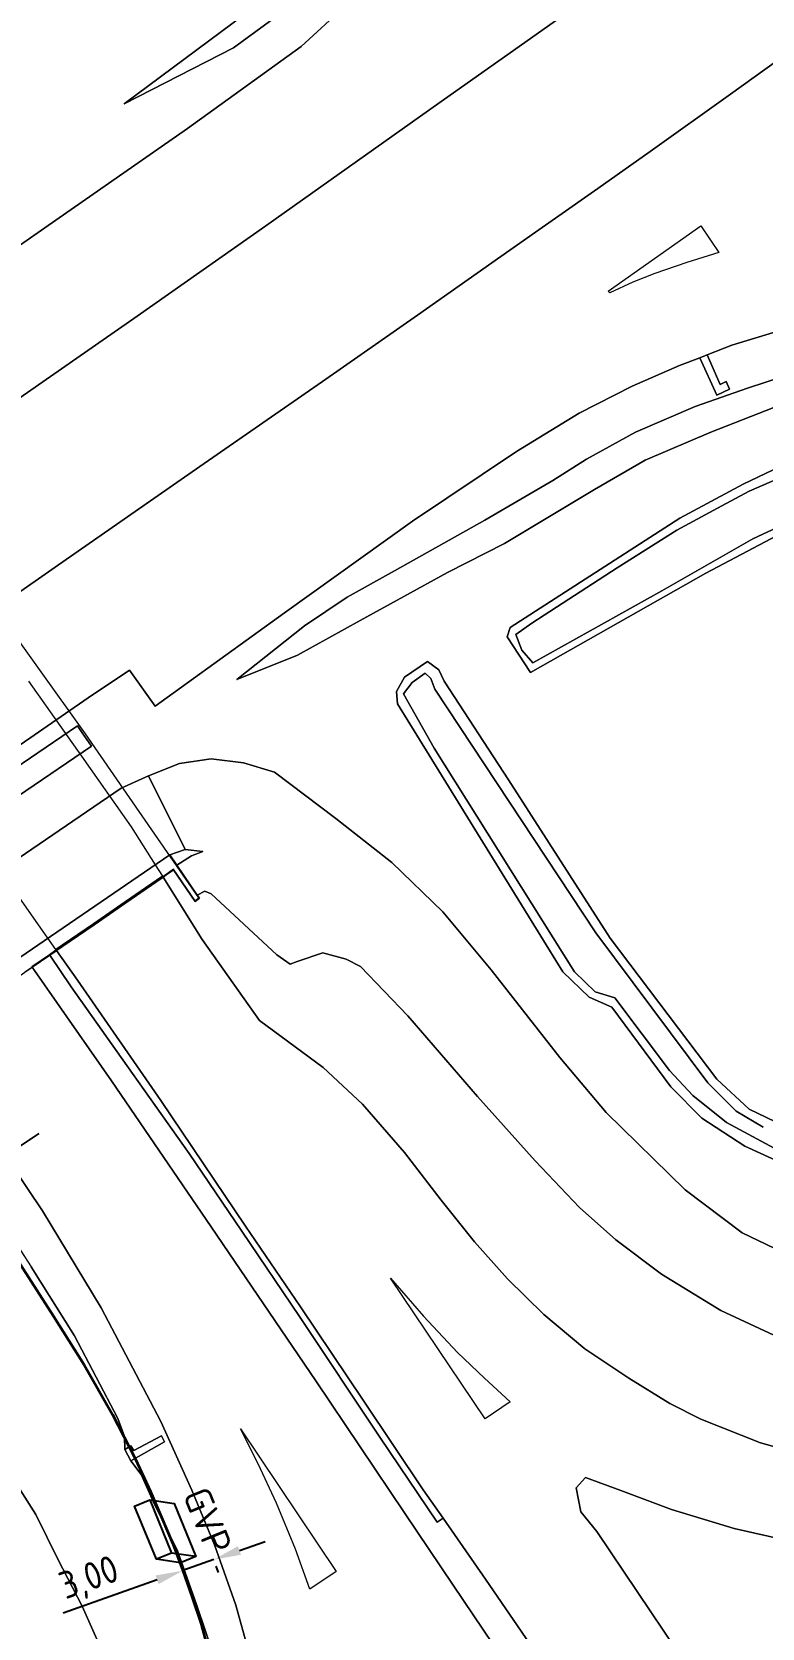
# Model space of a CAD drawing. Header units: metres. Extents: x 112942 to 118371, y 496117 to 499046.
# Drawn here: x 117922.1 to 117988.9, y 496482.3 to 496628.3 of the extents above; entities that cross this region are included whole.
import ezdxf
from ezdxf.enums import TextEntityAlignment as Align

# ---------------------------------------------------------------- set-up
doc = ezdxf.new("R2010")
doc.units = ezdxf.units.M
for name, color, linetype, lineweight in [('B-WE-OG-TOPOKAART-G', 7, 'Continuous', 18), ('N-WE-KL-DATA-T18', 1, 'Continuous', 18), ('N-WE-KL-DATA-T25', 7, 'Continuous', 25), ('N-WE-KL-DATA_GLASVEZEL-G', 90, 'KL-GLASVEZEL-N', 35), ('N-WE-KL-DATA_GLASVEZEL-M', 7, 'Continuous', 18), ('N-WE-KL-DATA_GLASVEZEL_KAST_PUTKAST-S', 90, 'Continuous', 25)]:
    doc.layers.add(name, color=color, linetype=linetype, lineweight=lineweight)
doc.styles.add('ISO', font='isocp.shx')
doc.styles.add('NLCS-ISO', font='NLCS-ISO.ttf')
doc.linetypes.add('KL-GLASVEZEL-N', pattern='A,4,-1,[101,NLCS.SHX,S=0.5,R=0,X=0,Y=0],-1,4,-1,["G",Standard,S=1,R=0,X=-0.25,Y=-0.5],-1.5', length=12.5)
doc.dimstyles.new('ISO', dxfattribs={"dimtxt": 2.5, "dimasz": 2.5, "dimexe": 1.25, "dimexo": 0.625, "dimtad": 1, "dimtxsty": 'ISO', "dimcen": 2.5, "dimadec": 0, "dimazin": 0, "dimtfac": 1, "dimtmove": 0, "dimatfit": 3, "dimfxl": 0, "dimarcsym": 0})

# ---------------------------------------------------------------- blocks, each defined once
blk = doc.blocks.new('*D13')
at = {"layer": 'Defpoints', "color": 0, "transparency": 16777216}
for p in [(117918.56, 496524.74, 5.53), (117916.07, 496523.07, 4.52), (117916.07, 496523.07)]:
    blk.add_point(p, dxfattribs=at)
at = {"layer": 'N-WE-KL-DATA_GLASVEZEL-M', "color": 0, "lineweight": -2, "transparency": 16777216}
for p, q in [((117920.63, 496526.13), (117922.71, 496527.52)), ((117918.56, 496524.74), (117916.07, 496523.07)), ((117918.21, 496525.26), (117917.86, 496525.78)), ((117915.72, 496523.59), (117915.37, 496524.11)), ((117913.99, 496521.67), (117906.41, 496516.59))]:
    blk.add_line(p, q, dxfattribs=at)
at = {"layer": 'N-WE-KL-DATA_GLASVEZEL-M', "color": 0, "transparency": 16777216}
for points in [[(117920.4, 496526.48), (117920.87, 496525.79), (117918.56, 496524.74)], [(117913.76, 496522.02), (117914.22, 496521.33), (117916.07, 496523.07)]]:
    blk.add_solid(points, dxfattribs=at)
at = {"layer": 'N-WE-KL-DATA_GLASVEZEL-M', "color": 0, "transparency": 16777216, "insert": (117908.01, 496520.15), "char_height": 2.5, "attachment_point": 5, "rotation": 33.8557, "style": 'ISO'}
blk.add_mtext('3,00', dxfattribs=at)
blk = doc.blocks.new('*D14')
at = {"layer": 'Defpoints', "color": 0, "transparency": 16777216}
for p in [(117938.7, 496488.53, 4.52), (117935.87, 496487.52, 4.52), (117935.87, 496487.52)]:
    blk.add_point(p, dxfattribs=at)
at = {"layer": 'N-WE-KL-DATA_GLASVEZEL-M', "color": 0, "lineweight": -2, "transparency": 16777216}
for p, q in [((117941.06, 496489.36), (117943.41, 496490.2)), ((117938.7, 496488.53), (117935.87, 496487.52)), ((117933.52, 496486.68), (117924.92, 496483.63)), ((117936.08, 496486.93), (117936.29, 496486.34)), ((117938.91, 496487.94), (117939.12, 496487.35))]:
    blk.add_line(p, q, dxfattribs=at)
at = {"layer": 'N-WE-KL-DATA_GLASVEZEL-M', "color": 0, "transparency": 16777216}
for points in [[(117940.92, 496489.76), (117941.2, 496488.97), (117938.7, 496488.53)], [(117933.38, 496487.08), (117933.66, 496486.29), (117935.87, 496487.52)]]:
    blk.add_solid(points, dxfattribs=at)
at = {"layer": 'N-WE-KL-DATA_GLASVEZEL-M', "color": 0, "transparency": 16777216, "insert": (117927.35, 496486.68), "char_height": 2.5, "attachment_point": 5, "rotation": 19.5604, "style": 'ISO'}
blk.add_mtext('3,00', dxfattribs=at)
blk = doc.blocks.new('SKL-DATA_GLASVEZEL_GLASVEZELKABELPUT_RECHTHOEKIG')
at = {"color": 0, "linetype": 'ByBlock'}
for points in [[(-3.2, -0.97), (-2.07, 0.97), (3.18, 0.97), (2.05, -0.97)], [(3.18, 0.97), (3.18, -0.53), (2.05, -2.47)], [(-3.2, -0.97), (2.05, -0.97), (2.05, -2.47), (-3.2, -2.47), (-3.2, -0.97)]]:
    blk.add_lwpolyline(points, dxfattribs=at)
at = {"layer": 'N-WE-KL-DATA-T18', "linetype": 'ByBlock', "style": 'NLCS-ISO', "flags": 1}
for tag, p in [('OMSCHRIJVING_LEGENDA', (-0.01, -8.43)), ('LOCATIE', (-0.01, -12.22)), ('TYPE_HANDHOLE', (-0.01, -16)), ('TYPE_GCO', (-0.01, -19.78)), ('BPS-CODERING', (-0.01, -23.57)), ('POSITIE_X', (-0.01, -27.35)), ('POSITIE_Y', (-0.01, -31.14)), ('OVERIGE_OPMERKING(EN)_1', (-0.01, -34.92)), ('OVERIGE_OPMERKING(EN)_2', (-0.01, -38.71))]:
    blk.add_attdef(tag, p, '', height=1.8, dxfattribs=at)
at = {"layer": 'N-WE-KL-DATA-T25', "linetype": 'ByBlock', "style": 'NLCS-ISO'}
blk.add_attdef('TYPE_SYMBOOL', text='', height=2.5, dxfattribs=at).set_placement((15.9, -0.24), align=Align.MIDDLE_CENTER)

msp = doc.modelspace()

# ---------------------------------------------------------------- linework, layer by layer
at = {"layer": 'B-WE-OG-TOPOKAART-G', "elevation": -1.435}
for points in [[(117992.047, 496588.175), (117987.731, 496586.29), (117984.836, 496584.744), (117981.113, 496582.739), (117975.638, 496579.3), (117967.839, 496574.219), (117966.365, 496573.175), (117966.902, 496571.766), (117966.902, 496571.766), (117967.936, 496570.583), (117979.734, 496577.191), (117988.069, 496581.926), (117993.9, 496584.659)], [(117993.9, 496584.659), (117988.069, 496581.926), (117979.734, 496577.191), (117967.936, 496570.583), (117966.902, 496571.766), (117966.365, 496573.175), (117967.839, 496574.219), (117975.638, 496579.3), (117981.113, 496582.739), (117984.836, 496584.744), (117987.731, 496586.29), (117992.047, 496588.175)], [(117989.01, 496528.111), (117986.527, 496529.567), (117983.943, 496532.151), (117973.683, 496545.894), (117958.943, 496568.186), (117958.569, 496569.16), (117958.055, 496569.64), (117956.881, 496568.798), (117956.07, 496567.77), (117958.877, 496562.799), (117971.741, 496542.321), (117973.629, 496540.497), (117975.429, 496539.952), (117980.432, 496533.279), (117982.587, 496530.998), (117985.669, 496528.543), (117990.432, 496525.975)], [(117990.432, 496525.975), (117985.669, 496528.543), (117982.587, 496530.998), (117980.432, 496533.279), (117975.429, 496539.952), (117973.629, 496540.497), (117971.741, 496542.321), (117958.877, 496562.799), (117956.07, 496567.77), (117956.881, 496568.798), (117958.055, 496569.64), (117958.569, 496569.16), (117958.943, 496568.186), (117973.683, 496545.894), (117983.943, 496532.151), (117986.527, 496529.567), (117989.01, 496528.111)]]:
    msp.add_lwpolyline(points, dxfattribs=at)
at = {"layer": 'B-WE-OG-TOPOKAART-G'}
for points in [[(117718.146, 496494.358, 0.14), (117731.345, 496498.58, 0.134), (117743.716, 496503.071, 0.116), (117762.952, 496511.041, 0.122), (117772.707, 496515.453, 0.155), (117786.409, 496522.292, 0.188), (117799.014, 496529.271, 0.153), (117811.65, 496536.709, 0.102), (117825.803, 496545.434, 0.027), (117838.663, 496553.448, -0.021), (117852.585, 496562.383, -0.019), (117864.13, 496569.975, -0.011), (117878.407, 496579.577, -0.001), (117903.137, 496596.37, -0.039), (117912.317, 496602.79, -0.028), (117924.253, 496611.085, -0.066), (117936.309, 496619.495, -0.051), (117946.703, 496627.003, 0.012), (117954.815, 496634.46, 0.044), (117959.546, 496639.633, 0.024), (117962.236, 496643.041, 0.039), (117970.209, 496643.181, 0.284), (117980.198, 496650.054, 0.351), (117989.374, 496656.645, 0.368)], [(117954.815, 496634.46, 0.044), (117946.703, 496627.003, 0.012), (117936.309, 496619.495, -0.051), (117924.253, 496611.085, -0.066), (117912.317, 496602.79, -0.028), (117903.137, 496596.37, -0.039), (117878.407, 496579.577, -0.001), (117864.13, 496569.975, -0.011), (117852.585, 496562.383, -0.019), (117838.663, 496553.448, -0.021), (117825.803, 496545.434, 0.027), (117811.65, 496536.709, 0.102), (117799.014, 496529.271, 0.153), (117786.409, 496522.292, 0.188), (117772.707, 496515.453, 0.155), (117762.952, 496511.041, 0.122), (117743.716, 496503.071, 0.116), (117731.345, 496498.58, 0.134), (117718.146, 496494.358, 0.14)], [(117817.729, 496527.08, 0.491), (117831.786, 496535.548, 0.44), (117845.95, 496544.419, 0.317), (117859.026, 496552.87, 0.239), (117871.473, 496560.967, 0.246), (117884.044, 496569.421, 0.265), (117886.45, 496571.071, 5.603), (117887.274, 496571.636, 5.643), (117890.184, 496573.631, 5.727), (117893.179, 496575.685, 5.83), (117896.093, 496577.683, 5.932), (117896.789, 496578.16, 5.939), (117899.002, 496579.677, 5.811), (117899.527, 496580.038, 5.828), (117902.404, 496582.01, 5.938), (117905.328, 496584.016, 6.063), (117908.154, 496585.954, 6.177), (117908.969, 496586.512, 6.197), (117911.022, 496587.92, 0.223), (117920.961, 496594.852, 0.269), (117931.708, 496602.321, 0.307), (117943.477, 496610.569, 0.372), (117959.306, 496621.801, 0.466), (117975.274, 496633.088, 0.602)], [(117975.274, 496633.088, 0.602), (117959.306, 496621.801, 0.466), (117943.477, 496610.569, 0.372), (117931.708, 496602.321, 0.307), (117920.961, 496594.852, 0.269), (117911.022, 496587.92, 0.223), (117908.969, 496586.512, 6.197), (117908.154, 496585.954, 6.177), (117905.328, 496584.016, 6.063), (117902.404, 496582.01, 5.938), (117899.527, 496580.038, 5.828), (117899.002, 496579.677, 5.811), (117896.789, 496578.16, 5.939), (117896.093, 496577.683, 5.932), (117893.179, 496575.685, 5.83), (117890.184, 496573.631, 5.727), (117887.274, 496571.636, 5.643), (117886.45, 496571.071, 5.603), (117884.044, 496569.421, 0.265), (117871.473, 496560.967, 0.246), (117859.026, 496552.87, 0.239), (117845.95, 496544.419, 0.317), (117831.786, 496535.548, 0.44), (117817.729, 496527.08, 0.491)], [(117947.137, 496634.119, -0.793), (117930.497, 496621.747, -0.594), (117940.523, 496626.863, -0.352), (117948.691, 496632.87, -0.283)], [(117948.691, 496632.87, -0.283), (117940.523, 496626.863, -0.352), (117930.497, 496621.747, -0.594), (117947.137, 496634.119, -0.793)], [(117992.538, 496627.29, 0.475), (117986.026, 496622.624, 0.38), (117978.675, 496617.373, 0.318), (117973.868, 496613.983, 0.272), (117965.831, 496608.35, 0.202), (117957.366, 496602.401, 0.148), (117948.665, 496596.35, 0.094), (117937.441, 496588.56, 0.05), (117924.191, 496579.341, 0.032), (117920.12, 496576.515, 0.038), (117893.197, 496557.846, 0.038), (117879.973, 496548.741, 0.017), (117868.041, 496540.801, 0.061), (117861.548, 496536.628, 0.073), (117848.542, 496528.596, 0.136), (117839.699, 496523.347, 0.216), (117826.535, 496516.046, 0.307), (117813.34, 496509.291, 0.371), (117800.651, 496503.282, 0.399), (117786.541, 496497.108, 0.429), (117771.973, 496491.475, 0.411), (117753.746, 496485.069, 0.456), (117750.728, 496484.077, 0.383), (117736.82, 496479.966, 0.432)], [(117736.82, 496479.966, 0.432), (117750.728, 496484.077, 0.383), (117753.746, 496485.069, 0.456), (117771.973, 496491.475, 0.411), (117786.541, 496497.108, 0.429), (117800.651, 496503.282, 0.399), (117813.34, 496509.291, 0.371), (117826.535, 496516.046, 0.307), (117839.699, 496523.347, 0.216), (117848.542, 496528.596, 0.136), (117861.548, 496536.628, 0.073), (117868.041, 496540.801, 0.061), (117879.973, 496548.741, 0.017), (117893.197, 496557.846, 0.038), (117920.12, 496576.515, 0.038), (117924.191, 496579.341, 0.032), (117937.441, 496588.56, 0.05), (117948.665, 496596.35, 0.094), (117957.366, 496602.401, 0.148), (117965.831, 496608.35, 0.202), (117973.868, 496613.983, 0.272), (117978.675, 496617.373, 0.318), (117986.026, 496622.624, 0.38), (117992.538, 496627.29, 0.475)], [(117984.943, 496608.142, 0.46), (117982.021, 496607.237, 0.417), (117979.086, 496606.224, 0.406), (117977.067, 496605.414, 0.391), (117974.966, 496604.452, 0.367), (117974.823, 496604.595, 0.371), (117983.294, 496610.587, 0.487), (117984.943, 496608.142, 0.46)], [(117899.496, 496548.28, 0.002), (117927.207, 496567.385, 0.119), (117931.003, 496569.936, 0.085), (117933.351, 496566.627, 0.073), (117945.184, 496575.175, 0.078), (117956.92, 496583.557, 0.094), (117966.421, 496589.929, 0.116), (117972.157, 496593.444, 0.128), (117977.012, 496595.922, 0.157), (117981.365, 496597.792, 0.164), (117983.22, 496598.515, 0.167), (117984.768, 496595.089, 0.11), (117985.923, 496595.621, 0.056), (117985.622, 496596.336, 0.146), (117985.074, 496596.057, 0.08), (117983.9, 496598.78, 0.168), (117986.152, 496599.658, 0.171), (117990.665, 496601.021, 0.168)], [(117990.665, 496601.021, 0.168), (117986.152, 496599.658, 0.171), (117983.9, 496598.78, 0.168), (117983.22, 496598.515, 0.167), (117981.365, 496597.792, 0.164), (117977.012, 496595.922, 0.157), (117972.157, 496593.444, 0.128), (117966.421, 496589.929, 0.116), (117956.92, 496583.557, 0.094), (117945.184, 496575.175, 0.078), (117933.351, 496566.627, 0.073), (117931.003, 496569.936, 0.085), (117927.207, 496567.385, 0.119), (117899.496, 496548.28, 0.002)], [(117985.074, 496596.057, 0.08), (117985.622, 496596.336, 0.146), (117985.923, 496595.621, 0.056), (117984.768, 496595.089, 0.11), (117983.22, 496598.515, 0.167), (117983.9, 496598.78, 0.168), (117985.074, 496596.057, 0.08)], [(117990.923, 496596.819, -0.105), (117987.577, 496595.718, -0.084), (117982.784, 496594.062, -0.048), (117977.319, 496591.694, -0.102), (117972.836, 496589.22, -0.114), (117969.751, 496587.272, -0.108), (117963.525, 496583.659, -0.051), (117955.257, 496579.026, -0.156), (117950.923, 496576.604, -0.219), (117947.019, 496573.976, -0.153), (117940.816, 496569.055, -0.195), (117946.387, 496571.281, -0.501), (117952.106, 496574.48, -0.699), (117960.124, 496578.86, -0.786), (117965.343, 496581.504, -0.831), (117973.558, 496586.466, -0.981), (117978.201, 496589.143, -1.002), (117984.234, 496591.706, -0.936), (117989.987, 496593.972, -0.885)], [(117989.987, 496593.972, -0.885), (117984.234, 496591.706, -0.936), (117978.201, 496589.143, -1.002), (117973.558, 496586.466, -0.981), (117965.343, 496581.504, -0.831), (117960.124, 496578.86, -0.786), (117952.106, 496574.48, -0.699), (117946.387, 496571.281, -0.501), (117940.816, 496569.055, -0.195), (117947.019, 496573.976, -0.153), (117950.923, 496576.604, -0.219), (117955.257, 496579.026, -0.156), (117963.525, 496583.659, -0.051), (117969.751, 496587.272, -0.108), (117972.836, 496589.22, -0.114), (117977.319, 496591.694, -0.102), (117982.784, 496594.062, -0.048), (117987.577, 496595.718, -0.084), (117990.923, 496596.819, -0.105)], [(117991.903, 496589.195, -0.974), (117987.176, 496586.935, -1.01), (117981.373, 496583.843, -1.03), (117965.86, 496573.831, -1.035), (117965.576, 496572.959, -1.035), (117967.698, 496569.719, -1.136), (117983.769, 496578.806, -1.108), (117993.534, 496583.946, -1.044)], [(117993.534, 496583.946, -1.044), (117983.769, 496578.806, -1.108), (117967.698, 496569.719, -1.136), (117965.576, 496572.959, -1.035), (117965.86, 496573.831, -1.035), (117981.373, 496583.843, -1.03), (117987.176, 496586.935, -1.01), (117991.903, 496589.195, -0.974)], [(117914.429, 496581.552, 5.7), (117926.92, 496564.097, 5.45), (117937.32, 496549.074, 5.164)], [(117984.757, 496532.487, -1.069), (117974.997, 496545.404, -1.158), (117965.688, 496559.877, -1.158), (117959.802, 496568.919, -1.097), (117959.314, 496569.961, -1.125), (117958.286, 496570.717, -1.069), (117956.171, 496569.283, -1.052), (117955.428, 496567.96, -0.99), (117955.534, 496566.836, -0.974), (117970.679, 496542.302, -0.974), (117973.081, 496540.008, -0.957), (117975.147, 496539.071, -0.99), (117980.569, 496531.784, -0.946), (117983.407, 496528.916, -0.873), (117987.335, 496526.372, -0.87), (117992.286, 496524.094, -0.892)], [(117992.286, 496524.094, -0.892), (117987.335, 496526.372, -0.87), (117983.407, 496528.916, -0.873), (117980.569, 496531.784, -0.946), (117975.147, 496539.071, -0.99), (117973.081, 496540.008, -0.957), (117970.679, 496542.302, -0.974), (117955.534, 496566.836, -0.974), (117955.428, 496567.96, -0.99), (117956.171, 496569.283, -1.052), (117958.286, 496570.717, -1.069), (117959.314, 496569.961, -1.125), (117959.802, 496568.919, -1.097), (117965.688, 496559.877, -1.158), (117974.997, 496545.404, -1.158), (117984.757, 496532.487, -1.069), (117987.721, 496529.741, -1.052), (117993.255, 496527.09, -1.018)], [(117921.752, 496568.915, 5.94), (117926.59, 496562.062, 5.842), (117931.141, 496555.592, 5.748), (117933.357, 496552.101, 5.68), (117934.011, 496551.071, 5.66)], [(117926.233, 496564.839, 0.236), (117901.808, 496548.221, 0.216), (117903.096, 496546.376, 0.22), (117908.678, 496550.201, 0.246), (117927.499, 496562.979, 0.27), (117926.644, 496564.188, 0.246), (117926.233, 496564.839, 0.236)], [(117908.678, 496550.201, 0.246), (117903.096, 496546.376, 0.22), (117901.808, 496548.221, 0.216), (117926.233, 496564.839, 0.236), (117926.644, 496564.188, 0.246), (117927.499, 496562.979, 0.27), (117908.678, 496550.201, 0.246)], [(117992.944, 496515.616, -0.606), (117987.076, 496518.429, -0.591), (117981.876, 496522.364, -0.675), (117974.624, 496529.435, -0.675), (117970.393, 496534.468, -0.762), (117964.093, 496542.509, -0.846), (117959.67, 496547.817, -0.753), (117955.005, 496552.323, -0.687), (117949.885, 496556.342, -0.588), (117944.273, 496560.603, -0.42), (117941.433, 496561.441, -0.279), (117938.457, 496561.803, -0.21), (117935.579, 496561.373, -0.234), (117932.743, 496560.241, -0.237), (117930.221, 496559.132, -0.294), (117905.767, 496542.427, -0.304)], [(117935.338, 496552.065, 3.62), (117935.999, 496552.516, 3.62), (117936.664, 496552.929, 3.653), (117937.72, 496553.322, 3.698), (117936.077, 496553.512, 3.443), (117932.743, 496560.241, -0.237), (117935.579, 496561.373, -0.234), (117938.457, 496561.803, -0.21), (117941.433, 496561.441, -0.279), (117944.273, 496560.603, -0.42), (117949.885, 496556.342, -0.588), (117955.005, 496552.323, -0.687), (117959.67, 496547.817, -0.753), (117964.093, 496542.509, -0.846), (117970.393, 496534.468, -0.762), (117974.624, 496529.435, -0.675), (117981.876, 496522.364, -0.675), (117987.076, 496518.429, -0.591), (117992.944, 496515.616, -0.606)], [(117903.485, 496540.602, -0.264), (117905.767, 496542.427, -0.304), (117930.221, 496559.132, -0.294), (117932.743, 496560.241, -0.237), (117936.077, 496553.512, 3.443), (117934.695, 496553.014, 3.416), (117909.989, 496536.157, 3.396), (117910.059, 496536.057, 3.593), (117909.087, 496535.13, 3.506), (117903.485, 496540.602, -0.264)], [(117934.011, 496551.071, 5.66), (117933.443, 496550.679, 5.638), (117930.608, 496548.726, 5.542), (117927.687, 496546.715, 5.438), (117924.823, 496544.742, 5.322), (117924.248, 496544.346, 5.307), (117923.516, 496545.387, 5.322), (117917.001, 496554.64, 5.459)], [(117909.989, 496536.157, 3.396), (117934.695, 496553.014, 3.416), (117935.338, 496552.065, 3.62)], [(117934.695, 496553.014, 3.416), (117936.077, 496553.512, 3.443), (117937.72, 496553.322, 3.698), (117936.664, 496552.929, 3.653), (117935.999, 496552.516, 3.62), (117935.338, 496552.065, 3.62), (117934.695, 496553.014, 3.416)], [(117935.338, 496552.065, 3.62), (117937.182, 496549.345, 5.021), (117937.388, 496549.066, 5.164), (117937.009, 496548.748, 5.407), (117935.015, 496551.641, 5.55), (117934.365, 496551.193, 5.669), (117934.065, 496550.987, 5.657), (117933.501, 496550.598, 5.634), (117930.664, 496548.644, 5.538), (117927.744, 496546.633, 5.431), (117924.879, 496544.66, 5.322), (117924.306, 496544.265, 5.305), (117924.28, 496544.247, 5.303), (117923.687, 496543.838, 5.342), (117922.085, 496542.735, 5.436), (117922.063, 496542.72, 5.462), (117921.424, 496542.28, 5.426)], [(117937.32, 496549.074, 5.164), (117937.019, 496548.822, 5.407), (117935.028, 496551.711, 5.55), (117934.337, 496551.234, 5.669), (117924.252, 496544.288, 5.303), (117923.659, 496543.879, 5.342), (117922.056, 496542.776, 5.436)], [(117969.855, 496477.618, 4.525), (117963.602, 496486.728, 4.634), (117959.703, 496492.318, 4.676), (117957.885, 496494.923, 4.677), (117952.452, 496503.035, 4.778), (117946.664, 496511.674, 4.888), (117941.625, 496519.035, 4.96), (117933.851, 496530.535, 5.103), (117926.238, 496541.56, 5.262), (117924.306, 496544.265, 5.305), (117924.879, 496544.66, 5.322), (117927.744, 496546.633, 5.431), (117930.664, 496548.644, 5.538), (117933.501, 496550.598, 5.634), (117934.065, 496550.987, 5.657), (117937.646, 496545.284, 5.548), (117942.886, 496537.875, 5.357), (117948.733, 496533.561, 5.234), (117952.335, 496530.209, 5.132), (117956.162, 496525.774, 4.997), (117959.52, 496521.419, 4.879), (117962.569, 496517.613, 4.765), (117965.591, 496514.233, 4.666), (117968.938, 496510.957, 4.56), (117972.67, 496507.819, 4.403), (117976.71, 496505.132, 4.243), (117980.465, 496502.813, 4.106), (117983.31, 496501.387, 3.999), (117988.766, 496499.214, 3.822), (117992.946, 496498.067, 3.687)], [(117934.065, 496550.987, 5.657), (117934.365, 496551.193, 5.669), (117935.015, 496551.641, 5.55), (117937.009, 496548.748, 5.407), (117937.388, 496549.066, 5.164), (117937.182, 496549.345, 5.021), (117937.888, 496549.689, 4.994), (117938.47, 496549.453, 5.036), (117944.489, 496543.882, 4.814), (117945.695, 496543.02, 4.883), (117946.357, 496543.248, 4.889), (117948.683, 496544.041, 4.778), (117950.824, 496543.471, 4.79), (117952.133, 496542.791, 4.76), (117956.471, 496538.303, 4.784), (117962.853, 496530.905, 4.481), (117968.136, 496525.024, 4.139), (117972.182, 496520.758, 4.01), (117975.525, 496517.789, 3.932), (117979.695, 496514.645, 3.821), (117985.144, 496511.314, 3.551), (117993.059, 496507.647, 3.341)], [(117992.946, 496498.067, 3.687), (117988.766, 496499.214, 3.822), (117983.31, 496501.387, 3.999), (117980.465, 496502.813, 4.106), (117976.71, 496505.132, 4.243), (117972.67, 496507.819, 4.403), (117968.938, 496510.957, 4.56), (117965.591, 496514.233, 4.666), (117962.569, 496517.613, 4.765), (117959.52, 496521.419, 4.879), (117956.162, 496525.774, 4.997), (117952.335, 496530.209, 5.132), (117948.733, 496533.561, 5.234), (117942.886, 496537.875, 5.357), (117937.646, 496545.284, 5.548), (117934.065, 496550.987, 5.657)], [(117993.059, 496507.647, 3.341), (117985.144, 496511.314, 3.551), (117979.695, 496514.645, 3.821), (117975.525, 496517.789, 3.932), (117972.182, 496520.758, 4.01), (117968.136, 496525.024, 4.139), (117962.853, 496530.905, 4.481), (117956.471, 496538.303, 4.784), (117952.133, 496542.791, 4.76), (117950.824, 496543.471, 4.79), (117948.683, 496544.041, 4.778), (117946.357, 496543.248, 4.889), (117945.695, 496543.02, 4.883), (117944.489, 496543.882, 4.814), (117938.47, 496549.453, 5.036), (117937.888, 496549.689, 4.994), (117937.182, 496549.345, 5.021), (117935.338, 496552.065, 3.62)], [(117959.703, 496492.318, 4.676), (117963.602, 496486.728, 4.634), (117969.855, 496477.618, 4.525), (117980.657, 496461.674, 4.226), (117981.119, 496460.992, 4.212), (117979.562, 496460.108, 16.053), (117978.596, 496459.56, 3.972), (117973.494, 496467.112, 4.108), (117960.635, 496486.178, 4.447), (117956.163, 496492.812, 4.572), (117948.062, 496504.877, 4.777), (117938.477, 496518.977, 5.017), (117929.349, 496532.335, 5.257), (117922.287, 496542.449, 5.417), (117922.085, 496542.735, 5.436), (117923.687, 496543.838, 5.342), (117925.665, 496540.93, 5.315), (117931.282, 496533.019, 5.246), (117936.454, 496525.704, 5.123), (117941.286, 496518.582, 5.015), (117946.552, 496510.787, 4.994), (117953.914, 496499.746, 4.853), (117959.156, 496491.964, 4.715), (117959.703, 496492.318, 4.676)], [(117959.703, 496492.318, 4.676), (117959.156, 496491.964, 4.715), (117953.914, 496499.746, 4.853), (117946.552, 496510.787, 4.994), (117941.286, 496518.582, 5.015), (117936.454, 496525.704, 5.123), (117931.282, 496533.019, 5.246), (117925.665, 496540.93, 5.315), (117923.687, 496543.838, 5.342), (117924.28, 496544.247, 5.303), (117924.306, 496544.265, 5.305), (117926.238, 496541.56, 5.262), (117933.851, 496530.535, 5.103), (117941.625, 496519.035, 4.96), (117946.664, 496511.674, 4.888), (117952.452, 496503.035, 4.778), (117957.885, 496494.923, 4.677), (117959.703, 496492.318, 4.676)], [(117942.074, 496479.527, 3.94), (117940.733, 496484.372, 4.028), (117938.778, 496489.894, 4.164), (117936.692, 496494.887, 4.299), (117933.849, 496501.179, 4.462), (117928.394, 496511.56, 4.699), (117923.02, 496520.434, 4.842), (117917.456, 496528.717, 4.991), (117912.522, 496535.627, 5.082), (117912.06, 496535.83, 5.079), (117912.542, 496536.162, 5.105), (117912.73, 496536.292, 5.102), (117915.574, 496538.25, 5.214), (117918.566, 496540.311, 5.319), (117921.424, 496542.28, 5.426), (117922.063, 496542.72, 5.462), (117922.085, 496542.735, 5.436), (117922.287, 496542.449, 5.417), (117929.349, 496532.335, 5.257), (117938.477, 496518.977, 5.017), (117948.062, 496504.877, 4.777), (117956.163, 496492.812, 4.572), (117960.635, 496486.178, 4.447), (117973.494, 496467.112, 4.108)], [(117929.093, 496478.788, -0.288), (117926.644, 496484.277, -0.339), (117924.463, 496488.522, -0.327), (117922.427, 496492.668, -0.231), (117916.706, 496501.597, -0.294), (117906.581, 496516.986, -0.396), (117904.747, 496520.596, -0.156), (117901.132, 496526.771, -0.123), (117900.465, 496528.846, -0.099), (117900.148, 496531.123, -0.048), (117899.998, 496533.501, -0.081), (117900.395, 496534.981, -0.123), (117901.458, 496537.463, -0.111), (117903.485, 496540.602, -0.264)], [(117903.485, 496540.602, -0.264), (117909.087, 496535.13, 3.506), (117908.717, 496534.622, 3.425), (117908.583, 496533.86, 3.503), (117908.586, 496533.011, 3.569), (117909.182, 496534.048, 3.536), (117909.703, 496534.639, 3.54), (117910.518, 496535.404, 3.497), (117912.227, 496532.968, 4.724), (117911.905, 496532.711, 4.724), (117911.853, 496532.3, 4.724), (117912.115, 496531.073, 4.724), (117913.439, 496528.491, 4.568), (117921.999, 496515.316, 4.466), (117925.961, 496508.996, 4.406), (117929.922, 496501.444, 4.208), (117930.525, 496499.784, 4.223), (117930.572, 496498.616, 4.064), (117931.124, 496497.575, 3.995), (117932.063, 496496.309, 4.022), (117933.196, 496493.782, 3.917), (117935.384, 496489.341, 3.824), (117937.141, 496484.429, 3.665), (117938.804, 496479.449, 3.596)], [(117912.522, 496535.627, 5.082), (117917.456, 496528.717, 4.991), (117923.02, 496520.434, 4.842), (117928.394, 496511.56, 4.699), (117933.849, 496501.179, 4.462), (117936.692, 496494.887, 4.299), (117938.778, 496489.894, 4.164), (117940.733, 496484.372, 4.028), (117942.074, 496479.527, 3.94)], [(117993.255, 496527.09, -1.018), (117987.721, 496529.741, -1.052), (117984.757, 496532.487, -1.069)], [(117938.804, 496479.449, 3.596), (117937.141, 496484.429, 3.665), (117935.384, 496489.341, 3.824), (117933.196, 496493.782, 3.917), (117932.063, 496496.309, 4.022), (117931.124, 496497.575, 3.995), (117934.203, 496499.295, 4.301), (117933.936, 496499.859, 4.322), (117931.381, 496498.511, 4.064), (117931.125, 496498.938, 4.064), (117930.572, 496498.616, 4.064), (117930.525, 496499.784, 4.223), (117929.922, 496501.444, 4.208), (117925.961, 496508.996, 4.406), (117921.999, 496515.316, 4.466)], [(117965.86, 496502.956, 4.687), (117963.553, 496501.418, 4.708), (117954.903, 496514.274, 4.92), (117957.904, 496510.808, 4.859), (117961.022, 496507.497, 4.792), (117963.483, 496505.133, 4.741), (117965.86, 496502.956, 4.687)], [(117916.706, 496501.597, -0.294), (117922.427, 496492.668, -0.231), (117924.463, 496488.522, -0.327), (117926.644, 496484.277, -0.339), (117929.093, 496478.788, -0.288)], [(117931.124, 496497.575, 3.995), (117930.572, 496498.616, 4.064), (117931.125, 496498.938, 4.064), (117931.381, 496498.511, 4.064), (117933.936, 496499.859, 4.322), (117934.203, 496499.295, 4.301), (117931.124, 496497.575, 3.995)], [(117949.92, 496487.434, 4.372), (117947.513, 496485.84, 4.319), (117946.195, 496489.485, 4.361), (117944.442, 496493.687, 4.437), (117942.788, 496497.308, 4.529), (117941.157, 496500.502, 4.561), (117949.92, 496487.434, 4.372)], [(117981.183, 496480.11, 4.262), (117973.791, 496491.106, 4.494), (117972.325, 496492.907, 4.51), (117971.894, 496495.094, 4.534), (117972.74, 496496.033, 4.533), (117975.981, 496494.842, 4.462), (117980.629, 496493.119, 4.321), (117986.358, 496491.379, 4.174), (117991.351, 496490.239, 4.052)], [(117991.351, 496490.239, 4.052), (117986.358, 496491.379, 4.174), (117980.629, 496493.119, 4.321), (117975.981, 496494.842, 4.462), (117972.74, 496496.033, 4.533), (117971.894, 496495.094, 4.534), (117972.325, 496492.907, 4.51), (117973.791, 496491.106, 4.494), (117981.183, 496480.11, 4.262)]]:
    msp.add_polyline3d(points, dxfattribs=at)
at = {"layer": 'N-WE-KL-DATA_GLASVEZEL-G', "flags": 128}
msp.add_lwpolyline([(117460.381, 497010.106), (117462.6, 497008.829), (117467.424, 497005.984), (117473.009, 497002.315), (117482.442, 496995.949), (117488.683, 496991.858), (117493.711, 496988.515), (117505.616, 496980.429), (117514.441, 496974.41), (117525.05, 496967.096), (117535.796, 496959.485), (117547.23, 496951.267), (117557.585, 496943.711), (117574.725, 496930.877), (117584.774, 496923.248), (117592.054, 496917.522), (117597.844, 496912.957), (117613.512, 496900.322), (117621.06, 496894.333), (117626.229, 496889.908), (117630.809, 496885.962), (117636.101, 496880.593), (117685.655, 496838.529), (117692.098, 496833.912), (117696.353, 496830.657), (117701.07, 496827.085), (117706.802, 496822.941), (117710.585, 496820.306), (117715.134, 496817.45), (117719.576, 496814.837), (117722.919, 496812.983), (117718.587, 496804.541), (117720.016, 496802.775), (117728.12, 496798.196), (117740.789, 496785.864), (117748.266, 496778.386), (117756.127, 496770.477), (117770.21, 496756.008), (117775.046, 496747.786), (117803.816, 496716.504), (117807.167, 496716.328), (117813.787, 496708.903), (117815.669, 496706.776), (117792.341, 496684.844), (117796.417, 496680.267), (117805.765, 496669.56), (117810.369, 496664.123), (117816.572, 496656.462), (117820.684, 496651.328), (117828.744, 496641.238), (117838.669, 496628.681), (117849.95, 496614.025), (117862.38, 496598.118, -0.4142136), (117862.164, 496596.364), (117861.342, 496595.721, 0.4038997), (117861.1, 496594.002), (117896.691, 496544.976), (117898.377, 496542.654), (117901.058, 496544.599), (117910.823, 496530.799), (117912.397, 496528.613), (117919.735, 496517.522), (117924.034, 496510.821), (117926.852, 496506.352), (117929.449, 496501.812), (117931.551, 496497.719), (117932.901, 496494.763), (117933.935, 496492.403), (117934.954, 496489.973), (117935.883, 496487.497), (117936.745, 496485.072), (117937.542, 496482.62), (117938.237, 496480.116), (117938.515, 496478.903), (117939.155, 496478.359), (117960.435, 496460.288), (117970.788, 496447.015), (117978.262, 496436.696), (117997.148, 496409), (118016.891, 496379.416), (118034.954, 496351.955), (118044.736, 496336.863), (118041.01, 496334.447), (118041.587, 496333.505), (118042.91, 496333.206), (118069.408, 496350.361), (118089.138, 496359.544), (118098.753, 496366.148), (118097.882, 496367.416), (118095.05, 496369.546), (118086.345, 496370.643)], format="xyb", dxfattribs=at)

# ---------------------------------------------------------------- block references
at = {"layer": 'N-WE-KL-DATA_GLASVEZEL_KAST_PUTKAST-S'}
ref = msp.add_blockref('SKL-DATA_GLASVEZEL_GLASVEZELKABELPUT_RECHTHOEKIG', (117934.959, 496491.395), dxfattribs=dict(at, rotation=292.3086998734738))
ref.add_attrib('TYPE_SYMBOOL', 'GVP', dxfattribs={"layer": 'N-WE-KL-DATA-T25', "linetype": 'ByBlock', "height": 2.5, "rotation": 292.3087, "style": 'NLCS-ISO'}).set_placement((117938.154, 496492.081), align=Align.MIDDLE_CENTER)

# ---------------------------------------------------------------- dimensions: what is measured, and where the dimension line sits
at = {"layer": 'N-WE-KL-DATA_GLASVEZEL-M'}
for p1, p2, picture, middle in [((117918.557, 496524.739, 5.533), (117916.066, 496523.068, 4.517), '*D13', (117908.013, 496520.149)), ((117938.701, 496488.526, 4.517), (117935.874, 496487.522, 4.517), '*D14', (117927.35, 496486.682))]:
    dim = msp.add_aligned_dim(p1=p1, p2=p2, distance=0, dimstyle='ISO', override={"dimzin": 0}, dxfattribs=at)
    dim.commit()
    dim.dimension.update_dxf_attribs({"geometry": picture, "text_midpoint": middle})

doc.saveas('drawing.dxf')
